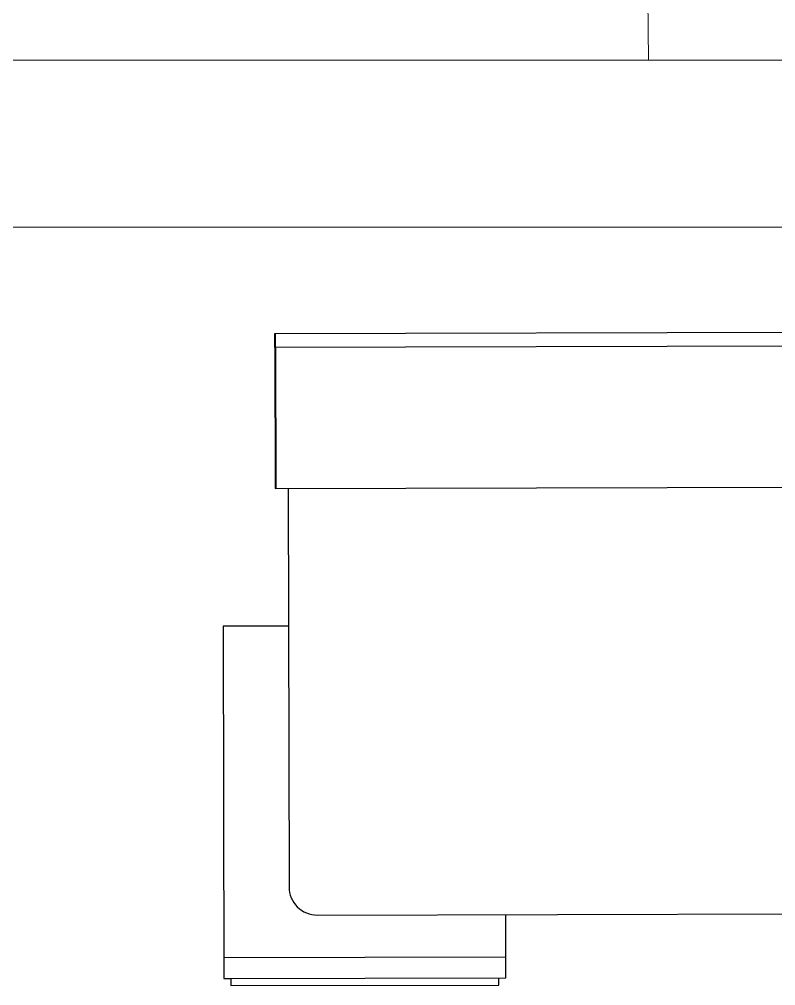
# Paper-space layout 'office1 floor1' of a CAD drawing. Header units: inches. Extents: x 0.3 to 10.8, y 1.4 to 4.2.
# Drawn here: x 8.4784 to 8.701, y 2.7944 to 3.0789 of the extents above; entities that cross this region are included whole.
import ezdxf

# ---------------------------------------------------------------- set-up
doc = ezdxf.new("R2010")
doc.units = ezdxf.units.IN
doc.header["$MEASUREMENT"] = 0
doc.layers.get('0').update_dxf_attribs({"lineweight": 0})
doc.layers.add('WALL 1 100', color=250, linetype='Continuous', lineweight=9)
doc.layers.add('провода', color=1, linetype='Continuous', lineweight=5)

psp = doc.layouts.new('office1 floor1')

# ---------------------------------------------------------------- linework, layer by layer
at = {"color": 7, "linetype": 'ByBlock', "lineweight": -2}
for p, q in [((8.55359, 2.98647), (8.76114, 2.98698)), ((8.5536, 2.98232), (8.55359, 2.98647)), ((8.55372, 2.98233), (8.55371, 2.98648)), ((8.55379, 2.9824), (8.55378, 2.98655)), ((8.76115, 2.98282), (8.5536, 2.98232)), ((8.5536, 2.98232), (8.5537, 2.94081)), ((8.55372, 2.98233), (8.55382, 2.94082)), ((8.55379, 2.9824), (8.55389, 2.94089)), ((8.5537, 2.94081), (8.76125, 2.94131)), ((8.55745, 2.94082), (8.55774, 2.82348)), ((8.55755, 2.90029), (8.53831, 2.90025)), ((8.53831, 2.90025), (8.53856, 2.79647)), ((8.56606, 2.8152), (8.88154, 2.81596)), ((8.62158, 2.79667), (8.62153, 2.81533)), ((8.53854, 2.8027), (8.62156, 2.8029)), ((8.53856, 2.79647), (8.62158, 2.79667)), ((8.53856, 2.79647), (8.54063, 2.79647)), ((8.54063, 2.79647), (8.54064, 2.7944)), ((8.54064, 2.7944), (8.61951, 2.79459)), ((8.61951, 2.79459), (8.6195, 2.79666))]:
    psp.add_line(p, q, dxfattribs=at)
psp.add_arc((8.56604, 2.8235), 0.0083, 180.1388, 270.1388, dxfattribs=at)
at = {"layer": 'WALL 1 100', "color": 0}
psp.add_line((10.76781, 3.01778), (7.16782, 3.01778), dxfattribs=at)
at = {"layer": 'провода', "color": 1}
for p, q in [((8.66359, 3.06693), (8.66203, 3.19574)), ((7.33862, 3.06716), (10.78335, 3.06656))]:
    psp.add_line(p, q, dxfattribs=at)

doc.saveas('drawing.dxf')
